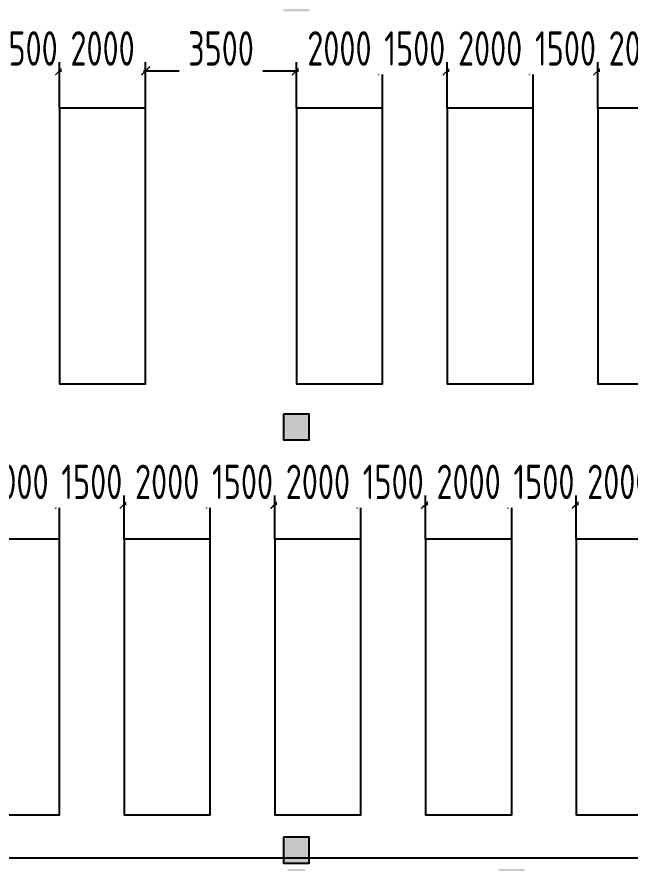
# Model space of a CAD drawing. Header units: inches. Extents: x -26985 to 86262, y -10753 to 149570.
# Drawn here: x 15942 to 30181, y 13367 to 33005 of the extents above; entities that cross this region are included whole.
import ezdxf

# ---------------------------------------------------------------- set-up
doc = ezdxf.new("R2010")
doc.units = ezdxf.units.IN
doc.header["$MEASUREMENT"] = 0
doc.layers.add('COLUMN', color=6, linetype='Continuous')
doc.layers.add('雨水管', color=7, linetype='Continuous')
doc.styles.add('JY-GB', font='gbenor.shx', dxfattribs={"width": 0.8, "bigfont": 'gbcbig.shx'})
doc.dimstyles.new('JY-800', dxfattribs={"dimscale": 400, "dimtxt": 2, "dimasz": 0.5, "dimexe": 0.5, "dimexo": 0, "dimgap": 0.3, "dimtad": 1, "dimdec": 0, "dimtxsty": 'JY-GB', "dimblk": 'ARCHTICK', "dimcen": 2.5, "dimclrd": 86, "dimclre": 86, "dimclrt": 7, "dimadec": 0, "dimazin": 0, "dimtfac": 1, "dimtdec": 0, "dimtmove": 0, "dimatfit": 3, "dimfxl": 1, "dimtfill": 1, "dimlwd": 25, "dimlwe": 25, "dimarcsym": 0})

# ---------------------------------------------------------------- blocks, each defined once
blk = doc.blocks.new('柱左')
at = {"layer": '雨水管'}
h = blk.add_hatch(color=256, dxfattribs=at)
h.paths.add_polyline_path([(26191.43338453159, -879.1715919753769), (26791.43338453159, -879.1715919753769), (26791.43338453159, -279.1715919753769), (26191.43338453159, -279.1715919753769)])
h.paths.add_polyline_path([(26931.43338453159, -279.1715919753769), (26931.43338453159, -879.1715919753769), (27531.43338453159, -879.1715919753769), (27531.43338453159, -279.1715919753769)])
h.paths.add_polyline_path([(37351.43338453159, -879.1715919753769), (37351.43338453159, -279.1715919753769), (36751.43338453159, -279.1715919753769), (36751.43338453159, -879.1715919753769)])
h.paths.add_polyline_path([(47401.43338453159, -279.1715919753769), (46701.43338453159, -279.1715919753769), (46701.43338453159, -879.1715919753769), (47401.43338453159, -879.1715919753769)])
h.paths.add_polyline_path([(58701.43338453159, -279.1715919753769), (58701.43338453158, -879.1715919753769), (59401.43338453159, -879.1715919753769), (59401.43338453158, -279.1715919753769)])
h.paths.add_polyline_path([(68351.43338453159, -279.1715919753769), (67751.43338453159, -279.1715919753769), (67751.43338453159, -879.1715919753769), (68351.43338453159, -879.1715919753769)])
h.paths.add_polyline_path([(78041.43338453159, -879.1715919753769), (78041.43338453159, -279.1715919753769), (77441.43338453159, -279.1715919753769), (77441.43338453159, -879.1715919753769)])
h.paths.add_polyline_path([(81461.43338453159, -279.1715919753769), (81061.43338453159, -279.1715919753769), (81061.43338453159, -879.1715919753769), (81461.43338453159, -879.1715919753769)])
h.paths.add_polyline_path([(81601.43338453159, -879.1715919753769), (82301.43338453159, -879.1715919753769), (82301.43338453159, -279.1715919753769), (81601.43338453159, -279.1715919753769)])
h.paths.add_polyline_path([(94201.43338453159, -879.1715919753769), (94901.43338453159, -879.1715919753769), (94901.43338453159, -279.1715919753769), (94201.43338453159, -279.1715919753769)])
h.paths.add_polyline_path([(102801.4333845316, -879.1715919756098), (102801.4333845316, -279.1715919756098), (102301.4333845316, -279.1715919756098), (102301.4333845316, -879.1715919756098)])
h.paths.add_polyline_path([(110851.4333845316, -879.1715919756098), (110851.4333845316, -279.1715919756098), (110251.4333845316, -279.1715919756098), (110251.4333845316, -879.1715919756098)])
h.paths.add_polyline_path([(110251.4333845316, -9749.171591975377), (110851.4333845316, -9749.171591975377), (110851.4333845316, -9049.171591975377), (110251.4333845316, -9049.171591975377)])
h.paths.add_polyline_path([(102801.4333845316, -9049.171591975377), (102301.4333845316, -9049.171591975377), (102301.4333845316, -9749.171591975377), (102801.4333845316, -9749.171591975377)])
h.paths.add_polyline_path([(94901.43338453159, -9749.171591975377), (94901.43338453159, -9049.171591975377), (94201.43338453159, -9049.171591975377), (94201.43338453159, -9749.171591975377)])
h.paths.add_polyline_path([(81601.43338453159, -9749.171591975377), (82301.43338453159, -9749.171591975377), (82301.43338453159, -9049.171591975377), (81601.43338453159, -9049.171591975377)])
h.paths.add_polyline_path([(81461.43338453159, -9049.171591975377), (81061.43338453159, -9049.171591975377), (81061.43338453159, -9749.171591975377), (81461.43338453159, -9749.171591975377)])
h.paths.add_polyline_path([(77441.43338453159, -9699.171591975377), (78041.43338453159, -9699.171591975377), (78041.43338453159, -9099.171591975377), (77441.43338453159, -9099.171591975377)])
h.paths.add_polyline_path([(67751.43338453159, -9749.171591975377), (68351.43338453159, -9749.171591975377), (68351.43338453159, -9049.171591975377), (67751.43338453159, -9049.171591975377)])
h.paths.add_polyline_path([(58701.43338453159, -9749.171591975377), (59401.43338453159, -9749.171591975377), (59401.43338453159, -9049.171591975377), (58701.43338453159, -9049.171591975377)])
h.paths.add_polyline_path([(47401.43338453159, -9749.171591975377), (47401.43338453159, -9049.171591975377), (46701.43338453159, -9049.171591975377), (46701.43338453159, -9749.171591975377)])
h.paths.add_polyline_path([(37351.43338453159, -9049.171591975377), (36751.43338453159, -9049.171591975377), (36751.43338453159, -9749.171591975377), (37351.43338453159, -9749.171591975377)])
h.paths.add_polyline_path([(27531.43338453159, -9049.171591975377), (26931.43338453159, -9049.171591975377), (26931.43338453159, -9749.171591975377), (27531.43338453159, -9749.171591975377)])
h.paths.add_polyline_path([(26791.43338453159, -9049.171591975377), (26191.43338453159, -9049.171591975377), (26191.43338453159, -9749.171591975377), (26791.43338453159, -9749.171591975377)])
h.paths.add_polyline_path([(26191.43338453159, -22749.17159197538), (26791.43338453159, -22749.17159197538), (26791.43338453159, -22049.17159197538), (26191.43338453159, -22049.17159197538)])
h.paths.add_polyline_path([(26931.43338453159, -22749.17159197537), (27531.43338453159, -22749.17159197537), (27531.43338453159, -22049.17159197538), (26931.43338453159, -22049.17159197538)])
h.paths.add_polyline_path([(37351.43338453159, -22049.17159197538), (36751.43338453159, -22049.17159197538), (36751.43338453159, -22749.17159197538), (37351.43338453159, -22749.17159197538)])
h.paths.add_polyline_path([(47401.43338453159, -22749.17159197538), (47401.43338453159, -22049.17159197538), (46701.43338453159, -22049.17159197538), (46701.43338453159, -22749.17159197538)])
h.paths.add_polyline_path([(58701.43338453159, -22749.17159197538), (59401.43338453159, -22749.17159197538), (59401.43338453159, -22049.17159197538), (58701.43338453159, -22049.17159197538)])
h.paths.add_polyline_path([(67701.43338453159, -22049.17159197538), (67701.43338453159, -22749.17159197538), (68401.43338453159, -22749.17159197538), (68401.43338453159, -22049.17159197538)])
h.paths.add_polyline_path([(81461.43338453159, -22749.17159197538), (81461.43338453159, -22049.17159197538), (80761.43338453159, -22049.17159197538), (80761.43338453159, -22749.17159197538)])
h.paths.add_polyline_path([(82301.43338453159, -22049.17159197538), (81601.43338453159, -22049.17159197538), (81601.43338453159, -22749.17159197538), (82301.43338453159, -22749.17159197538)])
h.paths.add_polyline_path([(94901.43338453159, -22049.17159197538), (94201.43338453159, -22049.17159197538), (94201.43338453159, -22749.17159197538), (94901.43338453159, -22749.17159197538)])
h.paths.add_polyline_path([(102301.4333845316, -22749.17159197538), (102801.4333845316, -22749.17159197538), (102801.4333845316, -22049.17159197538), (102301.4333845316, -22049.17159197538)])
h.paths.add_polyline_path([(110851.4333845316, -22749.17159197538), (110851.4333845316, -22049.17159197537), (110251.4333845316, -22049.17159197538), (110251.4333845316, -22749.17159197538)])
h.paths.add_polyline_path([(110251.4333845316, -32099.17159197538), (110251.4333845316, -32699.17159197538), (110851.4333845316, -32699.17159197538), (110851.4333845316, -32099.17159197538)])
h.paths.add_polyline_path([(102301.4333845316, -32099.17159197538), (102301.4333845316, -32699.17159197537), (102801.4333845316, -32699.17159197538), (102801.4333845316, -32099.17159197538)])
h.paths.add_polyline_path([(94901.43338453159, -32099.17159197538), (94201.43338453159, -32099.17159197538), (94201.43338453159, -32699.17159197538), (94901.43338453159, -32699.17159197538)])
h.paths.add_polyline_path([(81601.43338453159, -32699.17159197538), (82301.43338453159, -32699.17159197538), (82301.43338453159, -32099.17159197538), (81601.43338453159, -32099.17159197538)])
h.paths.add_polyline_path([(80761.43338453159, -32699.17159197537), (81461.43338453159, -32699.17159197538), (81461.43338453157, -32099.17159197538), (80761.43338453159, -32099.17159197538)])
h.paths.add_polyline_path([(67701.43338453159, -32699.17159197538), (68401.43338453159, -32699.17159197538), (68401.43338453159, -32099.17159197538), (67701.43338453159, -32099.17159197538)])
h.paths.add_polyline_path([(58701.43338453159, -32699.17159197537), (59401.43338453158, -32699.17159197538), (59401.43338453159, -32099.17159197538), (58701.43338453159, -32099.17159197538)])
h.paths.add_polyline_path([(47401.43338453159, -32699.17159197538), (47401.43338453159, -32099.17159197538), (46701.43338453159, -32099.17159197538), (46701.43338453159, -32699.17159197538)])
h.paths.add_polyline_path([(37351.43338453159, -32099.17159197538), (36751.43338453159, -32099.17159197538), (36751.43338453159, -32699.17159197538), (37351.43338453159, -32699.17159197538)])
h.paths.add_polyline_path([(26931.43338453159, -32699.17159197538), (27531.43338453159, -32699.17159197538), (27531.43338453159, -32099.17159197538), (26931.43338453159, -32099.17159197538)])
h.paths.add_polyline_path([(26791.43338453159, -32199.17159197538), (26191.43338453159, -32199.17159197538), (26191.43338453159, -32599.17159197538), (26791.43338453159, -32599.17159197538)])
h.paths.add_polyline_path([(26191.43338453159, -37699.17159197538), (26791.43338453159, -37699.17159197538), (26791.43338453159, -37099.17159197538), (26191.43338453159, -37099.17159197538)])
at = {"layer": 'COLUMN'}
for points in [[(27531.43338453159, -32099.17159197538), (26931.43338453159, -32099.17159197538), (26931.43338453159, -32699.17159197538), (27531.43338453159, -32699.17159197538)], [(37351.43338453159, -32099.17159197538), (36751.43338453159, -32099.17159197538), (36751.43338453159, -32699.17159197538), (37351.43338453159, -32699.17159197538)]]:
    blk.add_lwpolyline(points, close=True, dxfattribs=at)
blk = doc.blocks.new('模块一')
at = {"color": 3}
for points in [[(590395.4811403988, 71450.36779406905), (596795.4811403988, 71450.36779406905), (596795.4811403988, 69450.36779406905), (590395.4811403988, 69450.36779406905), (590395.4811403988, 71450.36779406905)], [(590395.4811403988, 65950.36779406905), (596795.4811403988, 65950.36779406905), (596795.4811403988, 63950.36779406905), (590395.4811403988, 63950.36779406905), (590395.4811403988, 65950.36779406905)], [(590395.4811403988, 62450.36779406905), (596795.4811403988, 62450.36779406905), (596795.4811403988, 60450.36779406905), (590395.4811403988, 60450.36779406905), (590395.4811403988, 62450.36779406905)], [(590395.4811403988, 58950.36779406905), (596795.4811403988, 58950.36779406905), (596795.4811403988, 56950.36779406905), (590395.4811403988, 56950.36779406905), (590395.4811403988, 58950.36779406905)]]:
    blk.add_lwpolyline(points, dxfattribs=at)
blk = doc.blocks.new('模块二')
at = {"color": 3}
for points in [[(600395.4811403987, 73450.36779406905), (606795.4811403987, 73450.36779406905), (606795.4811403987, 71450.36779406905), (600395.4811403987, 71450.36779406905), (600395.4811403987, 73450.36779406905)], [(600395.4811403987, 69950.36779406905), (606795.4811403987, 69950.36779406905), (606795.4811403987, 67950.36779406905), (600395.4811403987, 67950.36779406905), (600395.4811403987, 69950.36779406905)], [(600395.4811403987, 66450.36779406905), (606795.4811403987, 66450.36779406905), (606795.4811403987, 64450.36779406905), (600395.4811403987, 64450.36779406905), (600395.4811403987, 66450.36779406905)], [(600395.4811403987, 62950.36779406905), (606795.4811403987, 62950.36779406905), (606795.4811403987, 60950.36779406905), (600395.4811403987, 60950.36779406905), (600395.4811403987, 62950.36779406905)], [(600395.4811403987, 59450.36779406905), (606795.4811403987, 59450.36779406905), (606795.4811403987, 57450.36779406905), (600395.4811403987, 57450.36779406905), (600395.4811403987, 59450.36779406905)]]:
    blk.add_lwpolyline(points, dxfattribs=at)
blk = doc.blocks.new('_ArchTick')
at = {"color": 0, "linetype": 'ByBlock', "const_width": 0.15}
blk.add_lwpolyline([(-0.5, -0.5), (0.5, 0.5)], dxfattribs=at)
blk = doc.blocks.new('*D124')
at = {"color": 86, "linetype": 'Continuous', "lineweight": 25, "transparency": 16777216}
for p, q in [((14931.44919260124, 20886.90967146982), (14931.44919260124, 21894.26983136625)), ((16931.44919260124, 20886.90967146982), (16931.44919260124, 21894.26983136625)), ((14931.44919260124, 21694.26983136625), (16931.44919260124, 21694.26983136625))]:
    blk.add_line(p, q, dxfattribs=at)
at = {"layer": 'Defpoints', "color": 0, "linetype": 'Continuous', "transparency": 16777216}
for p in [(14931.44919260124, 20886.90967146982), (16931.44919260124, 20886.90967146982)]:
    blk.add_point(p, dxfattribs=at)
at = {"color": 86, "linetype": 'Continuous', "lineweight": 25, "transparency": 16777216, "xscale": 200, "yscale": 200, "zscale": 200, "rotation": 180}
blk.add_blockref('_ArchTick', (14931.44919260124, 21694.26983136625), dxfattribs=at)
at = {"color": 86, "linetype": 'Continuous', "lineweight": 25, "transparency": 16777216, "xscale": 200, "yscale": 200, "zscale": 200}
blk.add_blockref('_ArchTick', (16931.44919260124, 21694.26983136625), dxfattribs=at)
at = {"color": 7, "linetype": 'Continuous', "lineweight": -3, "transparency": 16777216, "insert": (15931.44919260124, 22214.26983136625), "char_height": 800, "attachment_point": 5, "style": 'JY-GB', "bg_fill": 3, "box_fill_scale": 1.25, "bg_fill_color": 256, "bg_fill_true_color": 13158600, "bg_fill_transparency": 0}
blk.add_mtext('2000', dxfattribs=at)
at = {"layer": 'Defpoints', "color": 0, "linetype": 'Continuous', "transparency": 16777216}
blk.add_point((16931.44919260124, 21694.26983136625), dxfattribs=at)
blk = doc.blocks.new('*D125')
at = {"color": 86, "linetype": 'Continuous', "lineweight": 25, "transparency": 16777216}
for p, q in [((16931.44919260124, 20886.90967146982), (16931.44919260124, 21894.26983136625)), ((18431.44919260124, 20886.90967146982), (18431.44919260124, 21894.26983136625)), ((16931.44919260124, 21694.26983136625), (18431.44919260124, 21694.26983136625))]:
    blk.add_line(p, q, dxfattribs=at)
at = {"layer": 'Defpoints', "color": 0, "linetype": 'Continuous', "transparency": 16777216}
for p in [(16931.44919260124, 20886.90967146982), (18431.44919260124, 20886.90967146982)]:
    blk.add_point(p, dxfattribs=at)
at = {"color": 86, "linetype": 'Continuous', "lineweight": 25, "transparency": 16777216, "xscale": 200, "yscale": 200, "zscale": 200, "rotation": 180}
blk.add_blockref('_ArchTick', (16931.44919260124, 21694.26983136625), dxfattribs=at)
at = {"color": 86, "linetype": 'Continuous', "lineweight": 25, "transparency": 16777216, "xscale": 200, "yscale": 200, "zscale": 200}
blk.add_blockref('_ArchTick', (18431.44919260124, 21694.26983136625), dxfattribs=at)
at = {"color": 7, "linetype": 'Continuous', "lineweight": -3, "transparency": 16777216, "insert": (17681.44919260124, 22214.26983136625), "char_height": 800, "attachment_point": 5, "style": 'JY-GB', "bg_fill": 3, "box_fill_scale": 1.25, "bg_fill_color": 256, "bg_fill_true_color": 13158600, "bg_fill_transparency": 0}
blk.add_mtext('1500', dxfattribs=at)
at = {"layer": 'Defpoints', "color": 0, "linetype": 'Continuous', "transparency": 16777216}
blk.add_point((18431.44919260124, 21694.26983136625), dxfattribs=at)
blk = doc.blocks.new('*D126')
at = {"color": 86, "linetype": 'Continuous', "lineweight": 25, "transparency": 16777216}
for p, q in [((18431.44919260124, 20886.90967146982), (18431.44919260124, 21894.26983136625)), ((20431.44919260124, 20886.90967146982), (20431.44919260124, 21894.26983136625)), ((18431.44919260124, 21694.26983136625), (20431.44919260124, 21694.26983136625))]:
    blk.add_line(p, q, dxfattribs=at)
at = {"layer": 'Defpoints', "color": 0, "linetype": 'Continuous', "transparency": 16777216}
for p in [(18431.44919260124, 20886.90967146982), (20431.44919260124, 20886.90967146982)]:
    blk.add_point(p, dxfattribs=at)
at = {"color": 86, "linetype": 'Continuous', "lineweight": 25, "transparency": 16777216, "xscale": 200, "yscale": 200, "zscale": 200, "rotation": 180}
blk.add_blockref('_ArchTick', (18431.44919260124, 21694.26983136625), dxfattribs=at)
at = {"color": 86, "linetype": 'Continuous', "lineweight": 25, "transparency": 16777216, "xscale": 200, "yscale": 200, "zscale": 200}
blk.add_blockref('_ArchTick', (20431.44919260124, 21694.26983136625), dxfattribs=at)
at = {"color": 7, "linetype": 'Continuous', "lineweight": -3, "transparency": 16777216, "insert": (19431.44919260124, 22214.26983136625), "char_height": 800, "attachment_point": 5, "style": 'JY-GB', "bg_fill": 3, "box_fill_scale": 1.25, "bg_fill_color": 256, "bg_fill_true_color": 13158600, "bg_fill_transparency": 0}
blk.add_mtext('2000', dxfattribs=at)
at = {"layer": 'Defpoints', "color": 0, "linetype": 'Continuous', "transparency": 16777216}
blk.add_point((20431.44919260124, 21694.26983136625), dxfattribs=at)
blk = doc.blocks.new('*D127')
at = {"color": 86, "linetype": 'Continuous', "lineweight": 25, "transparency": 16777216}
for p, q in [((20431.44919260124, 20886.90967146982), (20431.44919260124, 21894.26983136625)), ((21931.44919260124, 20886.90967146982), (21931.44919260124, 21894.26983136625)), ((20431.44919260124, 21694.26983136625), (21931.44919260124, 21694.26983136625))]:
    blk.add_line(p, q, dxfattribs=at)
at = {"layer": 'Defpoints', "color": 0, "linetype": 'Continuous', "transparency": 16777216}
for p in [(20431.44919260124, 20886.90967146982), (21931.44919260124, 20886.90967146982)]:
    blk.add_point(p, dxfattribs=at)
at = {"color": 86, "linetype": 'Continuous', "lineweight": 25, "transparency": 16777216, "xscale": 200, "yscale": 200, "zscale": 200, "rotation": 180}
blk.add_blockref('_ArchTick', (20431.44919260124, 21694.26983136625), dxfattribs=at)
at = {"color": 86, "linetype": 'Continuous', "lineweight": 25, "transparency": 16777216, "xscale": 200, "yscale": 200, "zscale": 200}
blk.add_blockref('_ArchTick', (21931.44919260124, 21694.26983136625), dxfattribs=at)
at = {"color": 7, "linetype": 'Continuous', "lineweight": -3, "transparency": 16777216, "insert": (21181.44919260124, 22214.26983136625), "char_height": 800, "attachment_point": 5, "style": 'JY-GB', "bg_fill": 3, "box_fill_scale": 1.25, "bg_fill_color": 256, "bg_fill_true_color": 13158600, "bg_fill_transparency": 0}
blk.add_mtext('1500', dxfattribs=at)
at = {"layer": 'Defpoints', "color": 0, "linetype": 'Continuous', "transparency": 16777216}
blk.add_point((21931.44919260124, 21694.26983136625), dxfattribs=at)
blk = doc.blocks.new('*D128')
at = {"color": 86, "linetype": 'Continuous', "lineweight": 25, "transparency": 16777216}
for p, q in [((21931.44919260124, 20886.90967146982), (21931.44919260124, 21894.26983136625)), ((23931.44919260124, 20886.90967146982), (23931.44919260124, 21894.26983136625)), ((21931.44919260124, 21694.26983136625), (23931.44919260124, 21694.26983136625))]:
    blk.add_line(p, q, dxfattribs=at)
at = {"layer": 'Defpoints', "color": 0, "linetype": 'Continuous', "transparency": 16777216}
for p in [(21931.44919260124, 20886.90967146982), (23931.44919260124, 20886.90967146982)]:
    blk.add_point(p, dxfattribs=at)
at = {"color": 86, "linetype": 'Continuous', "lineweight": 25, "transparency": 16777216, "xscale": 200, "yscale": 200, "zscale": 200, "rotation": 180}
blk.add_blockref('_ArchTick', (21931.44919260124, 21694.26983136625), dxfattribs=at)
at = {"color": 86, "linetype": 'Continuous', "lineweight": 25, "transparency": 16777216, "xscale": 200, "yscale": 200, "zscale": 200}
blk.add_blockref('_ArchTick', (23931.44919260124, 21694.26983136625), dxfattribs=at)
at = {"color": 7, "linetype": 'Continuous', "lineweight": -3, "transparency": 16777216, "insert": (22931.44919260124, 22214.26983136625), "char_height": 800, "attachment_point": 5, "style": 'JY-GB', "bg_fill": 3, "box_fill_scale": 1.25, "bg_fill_color": 256, "bg_fill_true_color": 13158600, "bg_fill_transparency": 0}
blk.add_mtext('2000', dxfattribs=at)
at = {"layer": 'Defpoints', "color": 0, "linetype": 'Continuous', "transparency": 16777216}
blk.add_point((23931.44919260124, 21694.26983136625), dxfattribs=at)
blk = doc.blocks.new('*D129')
at = {"color": 86, "linetype": 'Continuous', "lineweight": 25, "transparency": 16777216}
for p, q in [((23931.44919260124, 20886.90967146982), (23931.44919260124, 21894.26983136625)), ((25431.44919260124, 20886.90967146982), (25431.44919260124, 21894.26983136625)), ((23931.44919260124, 21694.26983136625), (25431.44919260124, 21694.26983136625))]:
    blk.add_line(p, q, dxfattribs=at)
at = {"layer": 'Defpoints', "color": 0, "linetype": 'Continuous', "transparency": 16777216}
for p in [(23931.44919260124, 20886.90967146982), (25431.44919260124, 20886.90967146982)]:
    blk.add_point(p, dxfattribs=at)
at = {"color": 86, "linetype": 'Continuous', "lineweight": 25, "transparency": 16777216, "xscale": 200, "yscale": 200, "zscale": 200, "rotation": 180}
blk.add_blockref('_ArchTick', (23931.44919260124, 21694.26983136625), dxfattribs=at)
at = {"color": 86, "linetype": 'Continuous', "lineweight": 25, "transparency": 16777216, "xscale": 200, "yscale": 200, "zscale": 200}
blk.add_blockref('_ArchTick', (25431.44919260124, 21694.26983136625), dxfattribs=at)
at = {"color": 7, "linetype": 'Continuous', "lineweight": -3, "transparency": 16777216, "insert": (24681.44919260124, 22214.26983136625), "char_height": 800, "attachment_point": 5, "style": 'JY-GB', "bg_fill": 3, "box_fill_scale": 1.25, "bg_fill_color": 256, "bg_fill_true_color": 13158600, "bg_fill_transparency": 0}
blk.add_mtext('1500', dxfattribs=at)
at = {"layer": 'Defpoints', "color": 0, "linetype": 'Continuous', "transparency": 16777216}
blk.add_point((25431.44919260124, 21694.26983136625), dxfattribs=at)
blk = doc.blocks.new('*D130')
at = {"color": 86, "linetype": 'Continuous', "lineweight": 25, "transparency": 16777216}
for p, q in [((25431.44919260124, 20886.90967146982), (25431.44919260124, 21894.26983136625)), ((27431.44919260124, 20886.90967146982), (27431.44919260124, 21894.26983136625)), ((25431.44919260124, 21694.26983136625), (27431.44919260124, 21694.26983136625))]:
    blk.add_line(p, q, dxfattribs=at)
at = {"layer": 'Defpoints', "color": 0, "linetype": 'Continuous', "transparency": 16777216}
for p in [(25431.44919260124, 20886.90967146982), (27431.44919260124, 20886.90967146982)]:
    blk.add_point(p, dxfattribs=at)
at = {"color": 86, "linetype": 'Continuous', "lineweight": 25, "transparency": 16777216, "xscale": 200, "yscale": 200, "zscale": 200, "rotation": 180}
blk.add_blockref('_ArchTick', (25431.44919260124, 21694.26983136625), dxfattribs=at)
at = {"color": 86, "linetype": 'Continuous', "lineweight": 25, "transparency": 16777216, "xscale": 200, "yscale": 200, "zscale": 200}
blk.add_blockref('_ArchTick', (27431.44919260124, 21694.26983136625), dxfattribs=at)
at = {"color": 7, "linetype": 'Continuous', "lineweight": -3, "transparency": 16777216, "insert": (26431.44919260124, 22214.26983136625), "char_height": 800, "attachment_point": 5, "style": 'JY-GB', "bg_fill": 3, "box_fill_scale": 1.25, "bg_fill_color": 256, "bg_fill_true_color": 13158600, "bg_fill_transparency": 0}
blk.add_mtext('2000', dxfattribs=at)
at = {"layer": 'Defpoints', "color": 0, "linetype": 'Continuous', "transparency": 16777216}
blk.add_point((27431.44919260124, 21694.26983136625), dxfattribs=at)
blk = doc.blocks.new('*D131')
at = {"color": 86, "linetype": 'Continuous', "lineweight": 25, "transparency": 16777216}
for p, q in [((27431.44919260124, 20886.90967146982), (27431.44919260124, 21894.26983136625)), ((28931.44919260124, 20886.90967146982), (28931.44919260124, 21894.26983136625)), ((27431.44919260124, 21694.26983136625), (28931.44919260124, 21694.26983136625))]:
    blk.add_line(p, q, dxfattribs=at)
at = {"layer": 'Defpoints', "color": 0, "linetype": 'Continuous', "transparency": 16777216}
for p in [(27431.44919260124, 20886.90967146982), (28931.44919260124, 20886.90967146982)]:
    blk.add_point(p, dxfattribs=at)
at = {"color": 86, "linetype": 'Continuous', "lineweight": 25, "transparency": 16777216, "xscale": 200, "yscale": 200, "zscale": 200, "rotation": 180}
blk.add_blockref('_ArchTick', (27431.44919260124, 21694.26983136625), dxfattribs=at)
at = {"color": 86, "linetype": 'Continuous', "lineweight": 25, "transparency": 16777216, "xscale": 200, "yscale": 200, "zscale": 200}
blk.add_blockref('_ArchTick', (28931.44919260124, 21694.26983136625), dxfattribs=at)
at = {"color": 7, "linetype": 'Continuous', "lineweight": -3, "transparency": 16777216, "insert": (28181.44919260124, 22214.26983136625), "char_height": 800, "attachment_point": 5, "style": 'JY-GB', "bg_fill": 3, "box_fill_scale": 1.25, "bg_fill_color": 256, "bg_fill_true_color": 13158600, "bg_fill_transparency": 0}
blk.add_mtext('1500', dxfattribs=at)
at = {"layer": 'Defpoints', "color": 0, "linetype": 'Continuous', "transparency": 16777216}
blk.add_point((28931.44919260124, 21694.26983136625), dxfattribs=at)
blk = doc.blocks.new('*D132')
at = {"color": 86, "linetype": 'Continuous', "lineweight": 25, "transparency": 16777216}
for p, q in [((28931.44919260124, 20886.90967146982), (28931.44919260124, 21894.26983136625)), ((30931.44919260124, 20886.90967146982), (30931.44919260124, 21894.26983136625)), ((28931.44919260124, 21694.26983136625), (30931.44919260124, 21694.26983136625))]:
    blk.add_line(p, q, dxfattribs=at)
at = {"layer": 'Defpoints', "color": 0, "linetype": 'Continuous', "transparency": 16777216}
for p in [(28931.44919260124, 20886.90967146982), (30931.44919260124, 20886.90967146982)]:
    blk.add_point(p, dxfattribs=at)
at = {"color": 86, "linetype": 'Continuous', "lineweight": 25, "transparency": 16777216, "xscale": 200, "yscale": 200, "zscale": 200, "rotation": 180}
blk.add_blockref('_ArchTick', (28931.44919260124, 21694.26983136625), dxfattribs=at)
at = {"color": 86, "linetype": 'Continuous', "lineweight": 25, "transparency": 16777216, "xscale": 200, "yscale": 200, "zscale": 200}
blk.add_blockref('_ArchTick', (30931.44919260124, 21694.26983136625), dxfattribs=at)
at = {"color": 7, "linetype": 'Continuous', "lineweight": -3, "transparency": 16777216, "insert": (29931.44919260124, 22214.26983136625), "char_height": 800, "attachment_point": 5, "style": 'JY-GB', "bg_fill": 3, "box_fill_scale": 1.25, "bg_fill_color": 256, "bg_fill_true_color": 13158600, "bg_fill_transparency": 0}
blk.add_mtext('2000', dxfattribs=at)
at = {"layer": 'Defpoints', "color": 0, "linetype": 'Continuous', "transparency": 16777216}
blk.add_point((30931.44919260124, 21694.26983136625), dxfattribs=at)
blk = doc.blocks.new('*D167')
at = {"color": 86, "linetype": 'Continuous', "lineweight": 25, "transparency": 16777216}
for p, q in [((15431.44919260124, 30886.90967146994), (15431.44919260124, 31953.41174663219)), ((16931.44919260124, 30886.90967146994), (16931.44919260124, 31953.41174663219)), ((15431.44919260124, 31753.41174663219), (16931.44919260124, 31753.41174663219))]:
    blk.add_line(p, q, dxfattribs=at)
at = {"layer": 'Defpoints', "color": 0, "linetype": 'Continuous', "transparency": 16777216}
for p in [(15431.44919260124, 30886.90967146994), (16931.44919260124, 30886.90967146994)]:
    blk.add_point(p, dxfattribs=at)
at = {"color": 86, "linetype": 'Continuous', "lineweight": 25, "transparency": 16777216, "xscale": 200, "yscale": 200, "zscale": 200, "rotation": 180}
blk.add_blockref('_ArchTick', (15431.44919260124, 31753.41174663219), dxfattribs=at)
at = {"color": 86, "linetype": 'Continuous', "lineweight": 25, "transparency": 16777216, "xscale": 200, "yscale": 200, "zscale": 200}
blk.add_blockref('_ArchTick', (16931.44919260124, 31753.41174663219), dxfattribs=at)
at = {"color": 7, "linetype": 'Continuous', "lineweight": -3, "transparency": 16777216, "insert": (16181.44919260124, 32273.41174663219), "char_height": 800, "attachment_point": 5, "style": 'JY-GB', "bg_fill": 3, "box_fill_scale": 1.25, "bg_fill_color": 256, "bg_fill_true_color": 13158600, "bg_fill_transparency": 0}
blk.add_mtext('1500', dxfattribs=at)
at = {"layer": 'Defpoints', "color": 0, "linetype": 'Continuous', "transparency": 16777216}
blk.add_point((16931.44919260124, 31753.41174663219), dxfattribs=at)
blk = doc.blocks.new('*D168')
at = {"color": 86, "linetype": 'Continuous', "lineweight": 25, "transparency": 16777216}
for p, q in [((16931.44919260124, 30886.90967146994), (16931.44919260124, 31953.41174663219)), ((18931.44919260124, 30886.90967146994), (18931.44919260124, 31953.41174663219)), ((16931.44919260124, 31753.41174663219), (18931.44919260124, 31753.41174663219))]:
    blk.add_line(p, q, dxfattribs=at)
at = {"layer": 'Defpoints', "color": 0, "linetype": 'Continuous', "transparency": 16777216}
for p in [(16931.44919260124, 30886.90967146994), (18931.44919260124, 30886.90967146994)]:
    blk.add_point(p, dxfattribs=at)
at = {"color": 86, "linetype": 'Continuous', "lineweight": 25, "transparency": 16777216, "xscale": 200, "yscale": 200, "zscale": 200, "rotation": 180}
blk.add_blockref('_ArchTick', (16931.44919260124, 31753.41174663219), dxfattribs=at)
at = {"color": 86, "linetype": 'Continuous', "lineweight": 25, "transparency": 16777216, "xscale": 200, "yscale": 200, "zscale": 200}
blk.add_blockref('_ArchTick', (18931.44919260124, 31753.41174663219), dxfattribs=at)
at = {"color": 7, "linetype": 'Continuous', "lineweight": -3, "transparency": 16777216, "insert": (17931.44919260124, 32273.41174663219), "char_height": 800, "attachment_point": 5, "style": 'JY-GB', "bg_fill": 3, "box_fill_scale": 1.25, "bg_fill_color": 256, "bg_fill_true_color": 13158600, "bg_fill_transparency": 0}
blk.add_mtext('2000', dxfattribs=at)
at = {"layer": 'Defpoints', "color": 0, "linetype": 'Continuous', "transparency": 16777216}
blk.add_point((18931.44919260124, 31753.41174663219), dxfattribs=at)
blk = doc.blocks.new('*D169')
at = {"color": 86, "linetype": 'Continuous', "lineweight": 25, "transparency": 16777216}
for p, q in [((18931.44919260124, 30886.90967146994), (18931.44919260124, 31953.41174663219)), ((22431.44919260124, 30886.90967146994), (22431.44919260124, 31953.41174663219)), ((18931.44919260124, 31753.41174663219), (22431.44919260124, 31753.41174663219))]:
    blk.add_line(p, q, dxfattribs=at)
at = {"layer": 'Defpoints', "color": 0, "linetype": 'Continuous', "transparency": 16777216}
for p in [(22431.44919260124, 31753.41174663219), (18931.44919260124, 30886.90967146994), (22431.44919260124, 30886.90967146994)]:
    blk.add_point(p, dxfattribs=at)
at = {"color": 86, "linetype": 'Continuous', "lineweight": 25, "transparency": 16777216, "xscale": 200, "yscale": 200, "zscale": 200, "rotation": 180}
blk.add_blockref('_ArchTick', (18931.44919260124, 31753.41174663219), dxfattribs=at)
at = {"color": 86, "linetype": 'Continuous', "lineweight": 25, "transparency": 16777216, "xscale": 200, "yscale": 200, "zscale": 200}
blk.add_blockref('_ArchTick', (22431.44919260124, 31753.41174663219), dxfattribs=at)
at = {"color": 7, "linetype": 'Continuous', "lineweight": -3, "transparency": 16777216, "insert": (20681.44919260124, 32273.41174663219), "char_height": 800, "attachment_point": 5, "style": 'JY-GB', "bg_fill": 3, "box_fill_scale": 1.25, "bg_fill_color": 256, "bg_fill_true_color": 13158600, "bg_fill_transparency": 0}
blk.add_mtext('3500', dxfattribs=at)
blk = doc.blocks.new('*D170')
at = {"color": 86, "linetype": 'Continuous', "lineweight": 25, "transparency": 16777216}
for p, q in [((22431.44919260124, 30886.90967146994), (22431.44919260124, 31953.41174663219)), ((24431.44919260124, 30886.90967146994), (24431.44919260124, 31953.41174663219)), ((22431.44919260124, 31753.41174663219), (24431.44919260124, 31753.41174663219))]:
    blk.add_line(p, q, dxfattribs=at)
at = {"layer": 'Defpoints', "color": 0, "linetype": 'Continuous', "transparency": 16777216}
for p in [(22431.44919260124, 30886.90967146994), (24431.44919260124, 30886.90967146994)]:
    blk.add_point(p, dxfattribs=at)
at = {"color": 86, "linetype": 'Continuous', "lineweight": 25, "transparency": 16777216, "xscale": 200, "yscale": 200, "zscale": 200, "rotation": 180}
blk.add_blockref('_ArchTick', (22431.44919260124, 31753.41174663219), dxfattribs=at)
at = {"color": 86, "linetype": 'Continuous', "lineweight": 25, "transparency": 16777216, "xscale": 200, "yscale": 200, "zscale": 200}
blk.add_blockref('_ArchTick', (24431.44919260124, 31753.41174663219), dxfattribs=at)
at = {"color": 7, "linetype": 'Continuous', "lineweight": -3, "transparency": 16777216, "insert": (23431.44919260124, 32273.41174663219), "char_height": 800, "attachment_point": 5, "style": 'JY-GB', "bg_fill": 3, "box_fill_scale": 1.25, "bg_fill_color": 256, "bg_fill_true_color": 13158600, "bg_fill_transparency": 0}
blk.add_mtext('2000', dxfattribs=at)
at = {"layer": 'Defpoints', "color": 0, "linetype": 'Continuous', "transparency": 16777216}
blk.add_point((24431.44919260124, 31753.41174663219), dxfattribs=at)
blk = doc.blocks.new('*D171')
at = {"color": 86, "linetype": 'Continuous', "lineweight": 25, "transparency": 16777216}
for p, q in [((24431.44919260124, 30886.90967146994), (24431.44919260124, 31953.41174663219)), ((25931.44919260124, 30886.90967146994), (25931.44919260124, 31953.41174663219)), ((24431.44919260124, 31753.41174663219), (25931.44919260124, 31753.41174663219))]:
    blk.add_line(p, q, dxfattribs=at)
at = {"layer": 'Defpoints', "color": 0, "linetype": 'Continuous', "transparency": 16777216}
for p in [(24431.44919260124, 30886.90967146994), (25931.44919260124, 30886.90967146994)]:
    blk.add_point(p, dxfattribs=at)
at = {"color": 86, "linetype": 'Continuous', "lineweight": 25, "transparency": 16777216, "xscale": 200, "yscale": 200, "zscale": 200, "rotation": 180}
blk.add_blockref('_ArchTick', (24431.44919260124, 31753.41174663219), dxfattribs=at)
at = {"color": 86, "linetype": 'Continuous', "lineweight": 25, "transparency": 16777216, "xscale": 200, "yscale": 200, "zscale": 200}
blk.add_blockref('_ArchTick', (25931.44919260124, 31753.41174663219), dxfattribs=at)
at = {"color": 7, "linetype": 'Continuous', "lineweight": -3, "transparency": 16777216, "insert": (25181.44919260124, 32273.41174663219), "char_height": 800, "attachment_point": 5, "style": 'JY-GB', "bg_fill": 3, "box_fill_scale": 1.25, "bg_fill_color": 256, "bg_fill_true_color": 13158600, "bg_fill_transparency": 0}
blk.add_mtext('1500', dxfattribs=at)
at = {"layer": 'Defpoints', "color": 0, "linetype": 'Continuous', "transparency": 16777216}
blk.add_point((25931.44919260124, 31753.41174663219), dxfattribs=at)
blk = doc.blocks.new('*D172')
at = {"color": 86, "linetype": 'Continuous', "lineweight": 25, "transparency": 16777216}
for p, q in [((25931.44919260124, 30886.90967146994), (25931.44919260124, 31953.41174663219)), ((27931.44919260124, 30886.90967146994), (27931.44919260124, 31953.41174663219)), ((25931.44919260124, 31753.41174663219), (27931.44919260124, 31753.41174663219))]:
    blk.add_line(p, q, dxfattribs=at)
at = {"layer": 'Defpoints', "color": 0, "linetype": 'Continuous', "transparency": 16777216}
for p in [(25931.44919260124, 30886.90967146994), (27931.44919260124, 30886.90967146994)]:
    blk.add_point(p, dxfattribs=at)
at = {"color": 86, "linetype": 'Continuous', "lineweight": 25, "transparency": 16777216, "xscale": 200, "yscale": 200, "zscale": 200, "rotation": 180}
blk.add_blockref('_ArchTick', (25931.44919260124, 31753.41174663219), dxfattribs=at)
at = {"color": 86, "linetype": 'Continuous', "lineweight": 25, "transparency": 16777216, "xscale": 200, "yscale": 200, "zscale": 200}
blk.add_blockref('_ArchTick', (27931.44919260124, 31753.41174663219), dxfattribs=at)
at = {"color": 7, "linetype": 'Continuous', "lineweight": -3, "transparency": 16777216, "insert": (26931.44919260124, 32273.41174663219), "char_height": 800, "attachment_point": 5, "style": 'JY-GB', "bg_fill": 3, "box_fill_scale": 1.25, "bg_fill_color": 256, "bg_fill_true_color": 13158600, "bg_fill_transparency": 0}
blk.add_mtext('2000', dxfattribs=at)
at = {"layer": 'Defpoints', "color": 0, "linetype": 'Continuous', "transparency": 16777216}
blk.add_point((27931.44919260124, 31753.41174663219), dxfattribs=at)
blk = doc.blocks.new('*D173')
at = {"color": 86, "linetype": 'Continuous', "lineweight": 25, "transparency": 16777216}
for p, q in [((27931.44919260124, 30886.90967146994), (27931.44919260124, 31953.41174663219)), ((29431.44919260124, 30886.90967146994), (29431.44919260124, 31953.41174663219)), ((27931.44919260124, 31753.41174663219), (29431.44919260124, 31753.41174663219))]:
    blk.add_line(p, q, dxfattribs=at)
at = {"layer": 'Defpoints', "color": 0, "linetype": 'Continuous', "transparency": 16777216}
for p in [(27931.44919260124, 30886.90967146994), (29431.44919260124, 30886.90967146994)]:
    blk.add_point(p, dxfattribs=at)
at = {"color": 86, "linetype": 'Continuous', "lineweight": 25, "transparency": 16777216, "xscale": 200, "yscale": 200, "zscale": 200, "rotation": 180}
blk.add_blockref('_ArchTick', (27931.44919260124, 31753.41174663219), dxfattribs=at)
at = {"color": 86, "linetype": 'Continuous', "lineweight": 25, "transparency": 16777216, "xscale": 200, "yscale": 200, "zscale": 200}
blk.add_blockref('_ArchTick', (29431.44919260124, 31753.41174663219), dxfattribs=at)
at = {"color": 7, "linetype": 'Continuous', "lineweight": -3, "transparency": 16777216, "insert": (28681.44919260124, 32273.41174663219), "char_height": 800, "attachment_point": 5, "style": 'JY-GB', "bg_fill": 3, "box_fill_scale": 1.25, "bg_fill_color": 256, "bg_fill_true_color": 13158600, "bg_fill_transparency": 0}
blk.add_mtext('1500', dxfattribs=at)
at = {"layer": 'Defpoints', "color": 0, "linetype": 'Continuous', "transparency": 16777216}
blk.add_point((29431.44919260124, 31753.41174663219), dxfattribs=at)
blk = doc.blocks.new('*D174')
at = {"color": 86, "linetype": 'Continuous', "lineweight": 25, "transparency": 16777216}
for p, q in [((29431.44919260124, 30886.90967146994), (29431.44919260124, 31953.41174663219)), ((31431.44919260124, 30886.90967146994), (31431.44919260124, 31953.41174663219)), ((29431.44919260124, 31753.41174663219), (31431.44919260124, 31753.41174663219))]:
    blk.add_line(p, q, dxfattribs=at)
at = {"layer": 'Defpoints', "color": 0, "linetype": 'Continuous', "transparency": 16777216}
for p in [(29431.44919260124, 30886.90967146994), (31431.44919260124, 30886.90967146994)]:
    blk.add_point(p, dxfattribs=at)
at = {"color": 86, "linetype": 'Continuous', "lineweight": 25, "transparency": 16777216, "xscale": 200, "yscale": 200, "zscale": 200, "rotation": 180}
blk.add_blockref('_ArchTick', (29431.44919260124, 31753.41174663219), dxfattribs=at)
at = {"color": 86, "linetype": 'Continuous', "lineweight": 25, "transparency": 16777216, "xscale": 200, "yscale": 200, "zscale": 200}
blk.add_blockref('_ArchTick', (31431.44919260124, 31753.41174663219), dxfattribs=at)
at = {"color": 7, "linetype": 'Continuous', "lineweight": -3, "transparency": 16777216, "insert": (30431.44919260124, 32273.41174663219), "char_height": 800, "attachment_point": 5, "style": 'JY-GB', "bg_fill": 3, "box_fill_scale": 1.25, "bg_fill_color": 256, "bg_fill_true_color": 13158600, "bg_fill_transparency": 0}
blk.add_mtext('2000', dxfattribs=at)
at = {"layer": 'Defpoints', "color": 0, "linetype": 'Continuous', "transparency": 16777216}
blk.add_point((31431.44919260124, 31753.41174663219), dxfattribs=at)

msp = doc.modelspace()

# ---------------------------------------------------------------- linework, layer by layer
at = {"color": 1, "linetype": 'Continuous', "lineweight": -3}
msp.add_line((-9568.550807398686, 13486.90967146996), (73931.44919260131, 13486.90967146996), dxfattribs=at)

# ---------------------------------------------------------------- block references
at = {"xscale": -1, "rotation": 90}
for name, p in [('模块一', (88381.81698667043, 621282.3908118687)), ('模块二', (88381.81698667043, 621282.3908118685))]:
    msp.add_blockref(name, p, dxfattribs=at)
at = {"layer": '雨水管', "rotation": 90}
msp.add_blockref('柱左', (-9967.722399374063, -13564.52371306308), dxfattribs=at)

# ---------------------------------------------------------------- next in the draw order: dimensions: what is measured, and where the dimension line sits
at = {"color": 0, "linetype": 'Continuous', "lineweight": -3}
for base, p1, p2, picture, middle in [((16931.44919260124, 31753.41174663219), (15431.44919260124, 30886.90967146994), (16931.44919260124, 30886.90967146994), '*D167', (16181.44919260124, 32273.41174663219)), ((16931.44919260124, 21694.26983136625), (14931.44919260124, 20886.90967146982), (16931.44919260124, 20886.90967146982), '*D124', (15931.44919260124, 22214.26983136625))]:
    dim = msp.add_linear_dim(base=base, p1=p1, p2=p2, dimstyle='JY-800', override={"dimtmove": 1}, dxfattribs=at)
    dim.commit()
    dim.dimension.update_dxf_attribs({"geometry": picture, "text_midpoint": middle})

# ---------------------------------------------------------------- next in the draw order: dimensions: what is measured, and where the dimension line sits
for base, p1, p2, picture, middle in [((18931.44919260124, 31753.41174663219), (16931.44919260124, 30886.90967146994), (18931.44919260124, 30886.90967146994), '*D168', (17931.44919260124, 32273.41174663219)), ((18431.44919260124, 21694.26983136625), (16931.44919260124, 20886.90967146982), (18431.44919260124, 20886.90967146982), '*D125', (17681.44919260124, 22214.26983136625))]:
    dim = msp.add_linear_dim(base=base, p1=p1, p2=p2, dimstyle='JY-800', override={"dimtmove": 1}, dxfattribs=at)
    dim.commit()
    dim.dimension.update_dxf_attribs({"geometry": picture, "text_midpoint": middle})

# ---------------------------------------------------------------- next in the draw order: dimensions: what is measured, and where the dimension line sits
for base, p1, p2, picture, middle in [((22431.44919260124, 31753.41174663219), (18931.44919260124, 30886.90967146994), (22431.44919260124, 30886.90967146994), '*D169', (20681.44919260124, 32273.41174663219)), ((20431.44919260124, 21694.26983136625), (18431.44919260124, 20886.90967146982), (20431.44919260124, 20886.90967146982), '*D126', (19431.44919260124, 22214.26983136625))]:
    dim = msp.add_linear_dim(base=base, p1=p1, p2=p2, dimstyle='JY-800', override={"dimtmove": 1}, dxfattribs=at)
    dim.commit()
    dim.dimension.update_dxf_attribs({"geometry": picture, "text_midpoint": middle})

# ---------------------------------------------------------------- next in the draw order: dimensions: what is measured, and where the dimension line sits
for base, p1, p2, picture, middle in [((24431.44919260124, 31753.41174663219), (22431.44919260124, 30886.90967146994), (24431.44919260124, 30886.90967146994), '*D170', (23431.44919260124, 32273.41174663219)), ((21931.44919260124, 21694.26983136625), (20431.44919260124, 20886.90967146982), (21931.44919260124, 20886.90967146982), '*D127', (21181.44919260124, 22214.26983136625))]:
    dim = msp.add_linear_dim(base=base, p1=p1, p2=p2, dimstyle='JY-800', override={"dimtmove": 1}, dxfattribs=at)
    dim.commit()
    dim.dimension.update_dxf_attribs({"geometry": picture, "text_midpoint": middle})

# ---------------------------------------------------------------- next in the draw order: dimensions: what is measured, and where the dimension line sits
for base, p1, p2, picture, middle in [((25931.44919260124, 31753.41174663219), (24431.44919260124, 30886.90967146994), (25931.44919260124, 30886.90967146994), '*D171', (25181.44919260124, 32273.41174663219)), ((23931.44919260124, 21694.26983136625), (21931.44919260124, 20886.90967146982), (23931.44919260124, 20886.90967146982), '*D128', (22931.44919260124, 22214.26983136625))]:
    dim = msp.add_linear_dim(base=base, p1=p1, p2=p2, dimstyle='JY-800', override={"dimtmove": 1}, dxfattribs=at)
    dim.commit()
    dim.dimension.update_dxf_attribs({"geometry": picture, "text_midpoint": middle})

# ---------------------------------------------------------------- next in the draw order: dimensions: what is measured, and where the dimension line sits
for base, p1, p2, picture, middle in [((27931.44919260124, 31753.41174663219), (25931.44919260124, 30886.90967146994), (27931.44919260124, 30886.90967146994), '*D172', (26931.44919260124, 32273.41174663219)), ((25431.44919260124, 21694.26983136625), (23931.44919260124, 20886.90967146982), (25431.44919260124, 20886.90967146982), '*D129', (24681.44919260124, 22214.26983136625))]:
    dim = msp.add_linear_dim(base=base, p1=p1, p2=p2, dimstyle='JY-800', override={"dimtmove": 1}, dxfattribs=at)
    dim.commit()
    dim.dimension.update_dxf_attribs({"geometry": picture, "text_midpoint": middle})

# ---------------------------------------------------------------- next in the draw order: dimensions: what is measured, and where the dimension line sits
for base, p1, p2, picture, middle in [((29431.44919260124, 31753.41174663219), (27931.44919260124, 30886.90967146994), (29431.44919260124, 30886.90967146994), '*D173', (28681.44919260124, 32273.41174663219)), ((27431.44919260124, 21694.26983136625), (25431.44919260124, 20886.90967146982), (27431.44919260124, 20886.90967146982), '*D130', (26431.44919260124, 22214.26983136625))]:
    dim = msp.add_linear_dim(base=base, p1=p1, p2=p2, dimstyle='JY-800', override={"dimtmove": 1}, dxfattribs=at)
    dim.commit()
    dim.dimension.update_dxf_attribs({"geometry": picture, "text_midpoint": middle})

# ---------------------------------------------------------------- next in the draw order: dimensions: what is measured, and where the dimension line sits
for base, p1, p2, picture, middle in [((31431.44919260124, 31753.41174663219), (29431.44919260124, 30886.90967146994), (31431.44919260124, 30886.90967146994), '*D174', (30431.44919260124, 32273.41174663219)), ((28931.44919260124, 21694.26983136625), (27431.44919260124, 20886.90967146982), (28931.44919260124, 20886.90967146982), '*D131', (28181.44919260124, 22214.26983136625))]:
    dim = msp.add_linear_dim(base=base, p1=p1, p2=p2, dimstyle='JY-800', override={"dimtmove": 1}, dxfattribs=at)
    dim.commit()
    dim.dimension.update_dxf_attribs({"geometry": picture, "text_midpoint": middle})

# ---------------------------------------------------------------- next in the draw order: dimensions: what is measured, and where the dimension line sits
dim = msp.add_linear_dim(base=(30931.44919260124, 21694.26983136625), p1=(28931.44919260124, 20886.90967146982), p2=(30931.44919260124, 20886.90967146982), dimstyle='JY-800', override={"dimtmove": 1}, dxfattribs=at)
dim.commit()
dim.dimension.update_dxf_attribs({"geometry": '*D132', "text_midpoint": (29931.44919260124, 22214.26983136625)})

doc.saveas('drawing.dxf')
